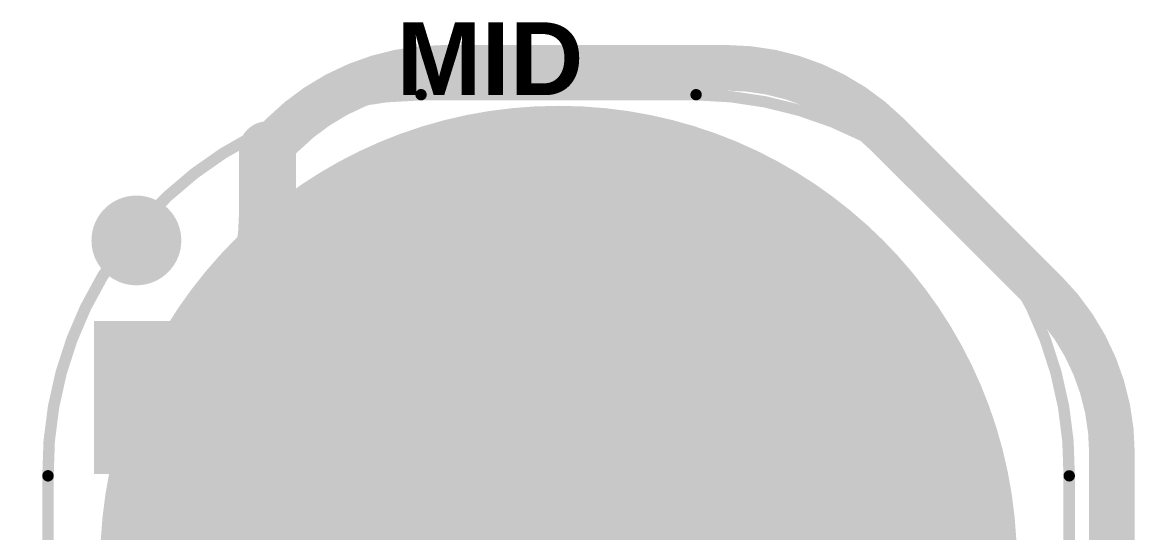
# Model space of a CAD drawing. Header units: millimetres. Extents: x -11 to 1.7, y -2.4 to 29.6.
# Drawn here: x -10.68 to 1.7, y 23.9 to 29.59 of the extents above; entities that cross this region are included whole.
import ezdxf

# ---------------------------------------------------------------- set-up
doc = ezdxf.new("R2010")
doc.units = ezdxf.units.MM
for name, color, linetype in [('BottomLayer', 5, 'Continuous'), ('BottomPaste', 16, 'Continuous'), ('BottomSolder', 6, 'Continuous'), ('PadHoleLayer', 156, 'Continuous'), ('TopLayer', 1, 'Continuous'), ('TopOverlay', 2, 'Continuous'), ('TopPaste', 8, 'Continuous'), ('TopSolder', 216, 'Continuous'), ('ViaHoleLayer', 16, 'Continuous')]:
    doc.layers.add(name, color=color, linetype=linetype)
doc.styles.add('Arial', font='', dxfattribs={"height": 0.2})
doc.styles.get('Arial').set_extended_font_data('Arial', bold=True)

# ---------------------------------------------------------------- blocks, each defined once
blk = doc.blocks.new('_EMG________7')
at = {"layer": 'TopLayer'}
h = blk.add_hatch(color=1, dxfattribs=at)
edge = h.paths.add_edge_path()
edge.add_arc((0, 9.987), 5, 0, 360)
at = {"layer": 'TopPaste'}
h = blk.add_hatch(color=8, dxfattribs=at)
edge = h.paths.add_edge_path()
edge.add_arc((0, 9.987), 5, 0, 360)
at = {"layer": 'TopSolder'}
h = blk.add_hatch(color=216, dxfattribs=at)
edge = h.paths.add_edge_path()
edge.add_arc((0, 9.987), 5.102, 0, 360)
at = {"layer": 'TopOverlay', "const_width": 0.127}
for points in [[(-5.683, 10.966, -0.414214), (-1.531, 15.213)], [(1.531, 15.213, -0.414214), (5.683, 10.966)]]:
    blk.add_lwpolyline(points, format="xyb", dxfattribs=at)
for points in [[(-1.531, 15.213), (1.531, 15.213)], [(-5.683, -10.966), (-5.683, 10.966)], [(5.683, -10.966), (5.683, 10.966)]]:
    blk.add_lwpolyline(points, dxfattribs=at)
at = {"layer": 'TopOverlay', "const_width": 0.0635}
for points in [[(-1.562, 15.213, 1), (-1.499, 15.213, 1)], [(-1.562, 15.213, 1), (-1.499, 15.213, 1)], [(1.499, 15.213, 1), (1.562, 15.213, 1)], [(1.499, 15.213, 1), (1.562, 15.213, 1)], [(-5.715, 10.966, 1), (-5.651, 10.966, 1)], [(-5.715, 10.966, 1), (-5.651, 10.966, 1)], [(5.652, 10.966, 1), (5.715, 10.966, 1)], [(5.652, 10.966, 1), (5.715, 10.966, 1)]]:
    blk.add_lwpolyline(points, format="xyb", close=True, dxfattribs=at)
blk = doc.blocks.new('TC33X_2_104E__B_12')
at = {"layer": 'BottomLayer'}
for points in [[(-0.6, 0.6), (0.6, 0.6), (0.6, -0.6), (-0.6, -0.6)], [(1.4, 0.6), (2.6, 0.6), (2.6, -0.6), (1.4, -0.6)], [(0.2, -1.8), (1.8, -1.8), (1.8, -3.3), (0.2, -3.3)]]:
    blk.add_hatch(color=5, dxfattribs=at).paths.add_polyline_path(points)
at = {"layer": 'BottomPaste'}
for points in [[(-0.6, 0.6), (0.6, 0.6), (0.6, -0.6), (-0.6, -0.6)], [(1.4, 0.6), (2.6, 0.6), (2.6, -0.6), (1.4, -0.6)], [(0.2, -1.8), (1.8, -1.8), (1.8, -3.3), (0.2, -3.3)]]:
    blk.add_hatch(color=16, dxfattribs=at).paths.add_polyline_path(points)
at = {"layer": 'BottomSolder'}
for points in [[(-0.702, 0.702), (0.702, 0.702), (0.702, -0.702), (-0.702, -0.702)], [(1.298, 0.702), (2.702, 0.702), (2.702, -0.702), (1.298, -0.702)], [(0.098, -1.698), (1.902, -1.698), (1.902, -3.402), (0.098, -3.402)]]:
    blk.add_hatch(color=6, dxfattribs=at).paths.add_polyline_path(points)

msp = doc.modelspace()

# ---------------------------------------------------------------- hatches: boundary and pattern name
at = {"layer": 'BottomLayer'}
h = msp.add_hatch(color=5, dxfattribs=at)
edge = h.paths.add_edge_path()
edge.add_arc((-7.95, 28.169), 0.3, 0, 360)
at = {"layer": 'BottomSolder'}
h = msp.add_hatch(color=6, dxfattribs=at)
edge = h.paths.add_edge_path()
edge.add_arc((-9.41, 27.159), 0.102, 0, 360)
at = {"layer": 'PadHoleLayer'}
h = msp.add_hatch(color=156, dxfattribs=at)
edge = h.paths.add_edge_path()
edge.add_arc((-9.41, 27.159), 0.5, 0, 360)
at = {"layer": 'TopLayer'}
h = msp.add_hatch(color=1, dxfattribs=at)
edge = h.paths.add_edge_path()
edge.add_arc((-7.95, 28.169), 0.3, 0, 360)
at = {"layer": 'TopSolder'}
h = msp.add_hatch(color=216, dxfattribs=at)
edge = h.paths.add_edge_path()
edge.add_arc((-9.41, 27.159), 0.102, 0, 360)
at = {"layer": 'ViaHoleLayer'}
h = msp.add_hatch(color=16, dxfattribs=at)
edge = h.paths.add_edge_path()
edge.add_arc((-7.95, 28.169), 0.15, 0, 360)

# ---------------------------------------------------------------- linework, layer by layer
at = {"layer": 'BottomLayer'}
for points, const_width in [([(-7.95, 27.465), (-7.95, 28.169)], 0.635), ([(-9, 25.438), (-8.503, 25.904)], 0.508), ([(-8.979, 25.408), (-8.723, 25.152)], 0.508)]:
    msp.add_lwpolyline(points, dxfattribs=dict(at, const_width=const_width))
for points, const_width in [([(-8.109, 28.169, 1), (-7.791, 28.169, 1)], 0.318), ([(-8.109, 27.465, 1), (-7.791, 27.465, 1)], 0.318), ([(-8.109, 27.465, 1), (-7.791, 27.465, 1)], 0.318), ([(-8.662, 25.904, 1), (-8.344, 25.904, 1)], 0.318), ([(-8.63, 25.904, 1), (-8.376, 25.904, 1)], 0.254), ([(-9.127, 25.438, 1), (-8.873, 25.438, 1)], 0.254), ([(-9.106, 25.408, 1), (-8.852, 25.408, 1)], 0.254), ([(-8.881, 25.152, 1), (-8.564, 25.152, 1)], 0.318), ([(-8.85, 25.152, 1), (-8.596, 25.152, 1)], 0.254)]:
    msp.add_lwpolyline(points, format="xyb", close=True, dxfattribs=dict(at, const_width=const_width))
at = {"layer": 'BottomLayer', "const_width": 0.635}
for points in [[(-7.95, 27.465, -0.17188), (-8.503, 25.904)], [(-8.723, 25.152, -0.198912), (-7.979, 23.356)]]:
    msp.add_lwpolyline(points, format="xyb", dxfattribs=at)
at = {"layer": 'TopLayer', "const_width": 0.508}
for points in [[(-7.78, 28.339, -0.198912), (-5.984, 29.083)], [(-2.847, 29.083, -0.198912), (-1.051, 28.339)], [(0.704, 26.584, -0.198912), (1.448, 24.788)]]:
    msp.add_lwpolyline(points, format="xyb", dxfattribs=at)
for points in [[(-5.984, 29.083), (-2.847, 29.083)], [(-7.95, 28.169), (-7.78, 28.339)], [(-1.051, 28.339), (0.704, 26.584)], [(1.448, 8.215), (1.448, 24.788)]]:
    msp.add_lwpolyline(points, dxfattribs=at)
at = {"layer": 'TopLayer', "const_width": 0.254}
for points in [[(-6.111, 29.083, 1), (-5.857, 29.083, 1)], [(-6.111, 29.083, 1), (-5.857, 29.083, 1)], [(-2.974, 29.083, 1), (-2.72, 29.083, 1)], [(-2.974, 29.083, 1), (-2.72, 29.083, 1)], [(-7.907, 28.339, 1), (-7.653, 28.339, 1)], [(-7.907, 28.339, 1), (-7.653, 28.339, 1)], [(-1.178, 28.339, 1), (-0.924, 28.339, 1)], [(-1.178, 28.339, 1), (-0.924, 28.339, 1)], [(-8.077, 28.169, 1), (-7.823, 28.169, 1)], [(0.577, 26.584, 1), (0.831, 26.584, 1)], [(0.577, 26.584, 1), (0.831, 26.584, 1)], [(1.321, 24.788, 1), (1.575, 24.788, 1)], [(1.321, 24.788, 1), (1.575, 24.788, 1)]]:
    msp.add_lwpolyline(points, format="xyb", close=True, dxfattribs=at)

# ---------------------------------------------------------------- block references
msp.add_blockref('_EMG________7', (-4.711, 13.57))
at = {"rotation": 180}
msp.add_blockref('TC33X_2_104E__B_12', (-7.979, 22.858), dxfattribs=at)

# ---------------------------------------------------------------- texts
at = {"layer": 'TopOverlay', "style": 'Arial'}
msp.add_text('MID', height=0.8128, rotation=360, dxfattribs=at).set_placement((-6.515, 28.778))

doc.saveas('drawing.dxf')
